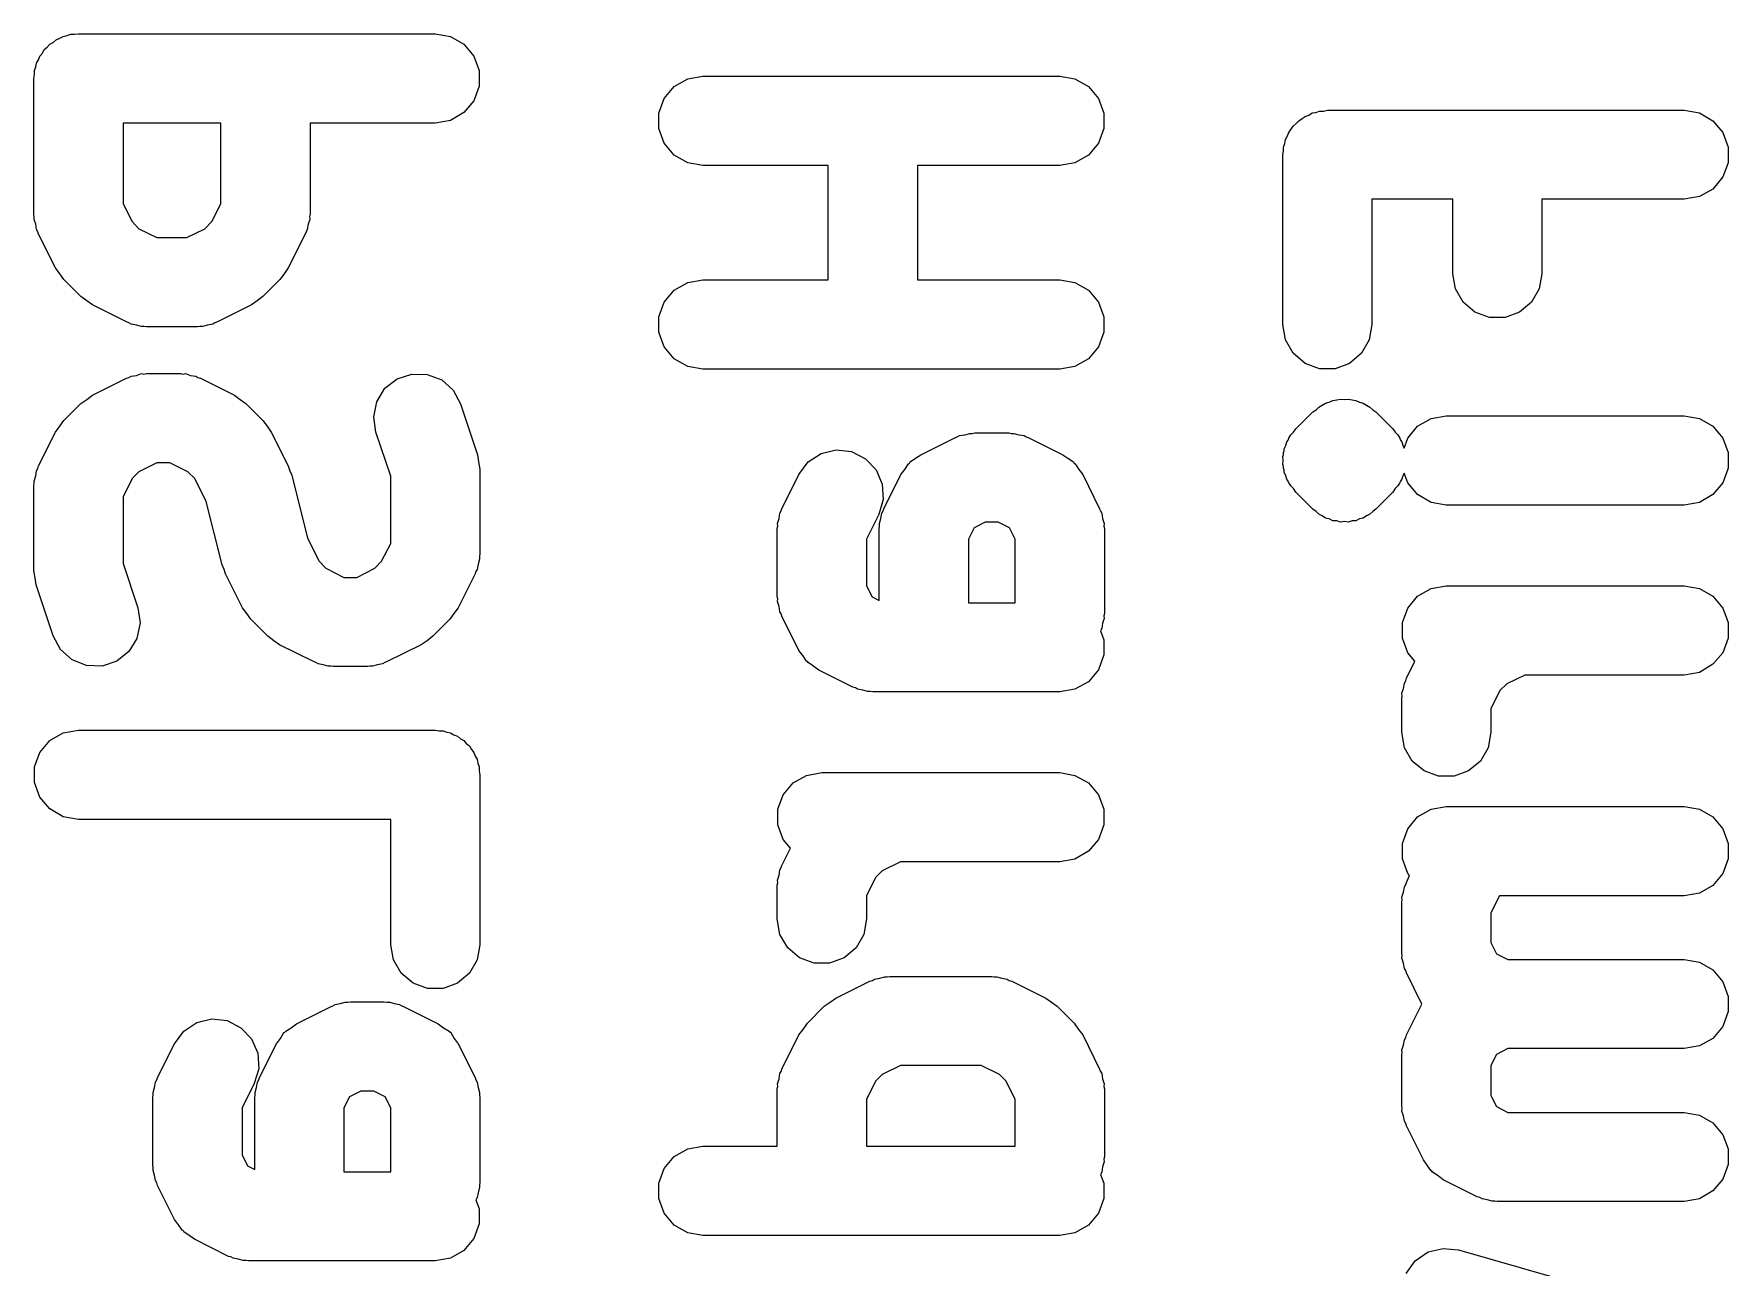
# Model space of a CAD drawing. Extents: x 91.3 to 189.8, y -113.5 to -60.4.
# Drawn here: x 92.832 to 96.63, y -105.902 to -103.136 of the extents above; entities that cross this region are included whole.
import ezdxf

# ---------------------------------------------------------------- set-up
doc = ezdxf.new("R2010")
doc.units = 0
doc.header["$MEASUREMENT"] = 0
doc.layers.add('BLACK', color=7, linetype='CONTINUOUS')

msp = doc.modelspace()

# ---------------------------------------------------------------- linework, layer by layer
at = {"layer": 'Black'}
for p, q in [((92.8553, -103.171), (92.862, -103.166)), ((92.862, -103.166), (92.8676, -103.159)), ((92.8676, -103.159), (92.8752, -103.155)), ((92.8752, -103.155), (92.8819, -103.149)), ((92.8819, -103.149), (92.8901, -103.146)), ((92.8901, -103.146), (92.8977, -103.142)), ((92.8977, -103.142), (92.9063, -103.14)), ((92.9063, -103.14), (92.9145, -103.137)), ((92.9145, -103.137), (92.9233, -103.137)), ((92.9233, -103.137), (92.9319, -103.136)), ((92.9319, -103.136), (93.7319, -103.136)), ((93.7319, -103.136), (93.7661, -103.142)), ((93.7661, -103.142), (93.7962, -103.159)), ((93.7962, -103.159), (93.8185, -103.186)), ((92.8364, -103.21), (92.8379, -103.202)), ((92.8379, -103.202), (92.8423, -103.194)), ((92.8423, -103.194), (92.8453, -103.186)), ((92.8453, -103.186), (92.8509, -103.179)), ((92.8509, -103.179), (92.8553, -103.171)), ((93.8185, -103.186), (93.8304, -103.218)), ((92.8319, -103.236), (92.8334, -103.227)), ((92.8319, -103.54), (92.8319, -103.236)), ((92.8334, -103.218), (92.8364, -103.21)), ((92.8334, -103.227), (92.8334, -103.218)), ((93.8304, -103.218), (93.8304, -103.253)), ((94.2676, -103.254), (94.2977, -103.237)), ((94.2977, -103.237), (94.3319, -103.231)), ((94.3319, -103.231), (95.1319, -103.231)), ((95.1319, -103.231), (95.1661, -103.237)), ((95.1661, -103.237), (95.1962, -103.254)), ((93.8304, -103.253), (93.8185, -103.286)), ((94.2334, -103.314), (94.2453, -103.281)), ((94.2453, -103.281), (94.2676, -103.254)), ((95.1962, -103.254), (95.2185, -103.281)), ((95.2185, -103.281), (95.2304, -103.314)), ((93.7962, -103.312), (93.7661, -103.33)), ((93.8185, -103.286), (93.7962, -103.312)), ((94.2334, -103.348), (94.2334, -103.314)), ((95.2304, -103.314), (95.2304, -103.348)), ((95.6819, -103.321), (95.6901, -103.318)), ((95.6901, -103.318), (95.6977, -103.313)), ((95.6977, -103.313), (95.7063, -103.312)), ((95.7063, -103.312), (95.7145, -103.309)), ((95.7145, -103.309), (95.7233, -103.309)), ((95.7233, -103.309), (95.7319, -103.307)), ((95.7319, -103.307), (96.5319, -103.307)), ((96.5319, -103.307), (96.5661, -103.313)), ((96.5661, -103.313), (96.5962, -103.331)), ((93.0319, -103.336), (93.0319, -103.517)), ((93.251, -103.336), (93.0319, -103.336)), ((93.251, -103.517), (93.251, -103.336)), ((93.7319, -103.336), (93.451, -103.336)), ((93.451, -103.336), (93.451, -103.54)), ((93.7661, -103.33), (93.7319, -103.336)), ((94.2453, -103.381), (94.2334, -103.348)), ((95.2304, -103.348), (95.2185, -103.381)), ((95.6423, -103.365), (95.6453, -103.357)), ((95.6453, -103.357), (95.6509, -103.35)), ((95.6509, -103.35), (95.6553, -103.343)), ((95.6553, -103.343), (95.662, -103.337)), ((95.662, -103.337), (95.6676, -103.331)), ((95.6676, -103.331), (95.6752, -103.326)), ((95.6752, -103.326), (95.6819, -103.321)), ((96.5962, -103.331), (96.6185, -103.357)), ((96.6185, -103.357), (96.6304, -103.39)), ((94.2676, -103.408), (94.2453, -103.381)), ((95.2185, -103.381), (95.1962, -103.408)), ((95.6334, -103.39), (95.6364, -103.382)), ((95.6334, -103.399), (95.6334, -103.39)), ((95.6364, -103.382), (95.6379, -103.373)), ((95.6379, -103.373), (95.6423, -103.365)), ((96.6304, -103.39), (96.6304, -103.425)), ((94.2977, -103.425), (94.2676, -103.408)), ((94.3319, -103.431), (94.2977, -103.425)), ((94.6129, -103.431), (94.3319, -103.431)), ((94.6129, -103.688), (94.6129, -103.431)), ((95.1319, -103.431), (94.8129, -103.431)), ((94.8129, -103.431), (94.8129, -103.688)), ((95.1661, -103.425), (95.1319, -103.431)), ((95.1962, -103.408), (95.1661, -103.425)), ((95.6319, -103.407), (95.6334, -103.399)), ((95.6319, -103.788), (95.6319, -103.407)), ((96.6304, -103.425), (96.6185, -103.457)), ((96.6185, -103.457), (96.5962, -103.484)), ((96.0129, -103.507), (95.8319, -103.507)), ((95.8319, -103.507), (95.8319, -103.788)), ((96.0129, -103.674), (96.0129, -103.507)), ((96.5319, -103.507), (96.2129, -103.507)), ((96.2129, -103.507), (96.2129, -103.674)), ((96.5661, -103.501), (96.5319, -103.507)), ((96.5962, -103.484), (96.5661, -103.501)), ((92.8329, -103.546), (92.8319, -103.54)), ((92.8326, -103.552), (92.8329, -103.546)), ((93.0319, -103.517), (93.0522, -103.557)), ((93.2307, -103.557), (93.251, -103.517)), ((93.451, -103.54), (93.45, -103.546)), ((93.45, -103.546), (93.4503, -103.552)), ((92.8359, -103.563), (92.8326, -103.552)), ((92.8379, -103.575), (92.8359, -103.563)), ((92.8408, -103.58), (92.8379, -103.575)), ((92.8425, -103.585), (92.8408, -103.58)), ((92.8806, -103.661), (92.8425, -103.585)), ((93.0522, -103.557), (93.0673, -103.573)), ((93.0673, -103.573), (93.1079, -103.593)), ((93.175, -103.593), (93.2155, -103.573)), ((93.2155, -103.573), (93.2307, -103.557)), ((93.4404, -103.585), (93.4023, -103.661)), ((93.442, -103.58), (93.4404, -103.585)), ((93.4449, -103.575), (93.442, -103.58)), ((93.447, -103.563), (93.4449, -103.575)), ((93.4503, -103.552), (93.447, -103.563)), ((93.1079, -103.593), (93.175, -103.593)), ((92.8901, -103.674), (92.8806, -103.661)), ((93.4023, -103.661), (93.3927, -103.674)), ((92.8993, -103.687), (92.8901, -103.674)), ((92.9374, -103.725), (92.8993, -103.687)), ((93.3836, -103.687), (93.3455, -103.725)), ((93.3927, -103.674), (93.3836, -103.687)), ((94.2676, -103.711), (94.2977, -103.694)), ((94.2977, -103.694), (94.3319, -103.688)), ((94.3319, -103.688), (94.6129, -103.688)), ((94.8129, -103.688), (95.1319, -103.688)), ((95.1319, -103.688), (95.1661, -103.694)), ((95.1661, -103.694), (95.1962, -103.711)), ((96.0189, -103.708), (96.0129, -103.674)), ((96.2129, -103.674), (96.2068, -103.708)), ((92.9505, -103.735), (92.9374, -103.725)), ((92.9634, -103.744), (92.9505, -103.735)), ((93.3323, -103.735), (93.3195, -103.744)), ((93.3455, -103.725), (93.3323, -103.735)), ((94.2453, -103.738), (94.2676, -103.711)), ((95.1962, -103.711), (95.2185, -103.738)), ((96.0363, -103.738), (96.0189, -103.708)), ((96.2068, -103.708), (96.1895, -103.738)), ((93.0396, -103.782), (92.9634, -103.744)), ((93.3195, -103.744), (93.2433, -103.782)), ((94.2334, -103.771), (94.2453, -103.738)), ((94.2334, -103.805), (94.2334, -103.771)), ((95.2185, -103.738), (95.2304, -103.771)), ((95.2304, -103.771), (95.2304, -103.805)), ((96.0629, -103.76), (96.0363, -103.738)), ((96.0955, -103.772), (96.0629, -103.76)), ((96.1302, -103.772), (96.0955, -103.772)), ((96.1629, -103.76), (96.1302, -103.772)), ((96.1895, -103.738), (96.1629, -103.76)), ((93.0451, -103.784), (93.0396, -103.782)), ((93.0501, -103.787), (93.0451, -103.784)), ((93.0616, -103.789), (93.0501, -103.787)), ((93.0729, -103.792), (93.0616, -103.789)), ((93.0786, -103.792), (93.0729, -103.792)), ((93.0843, -103.793), (93.0786, -103.792)), ((93.1986, -103.793), (93.0843, -103.793)), ((93.2043, -103.792), (93.1986, -103.793)), ((93.21, -103.792), (93.2043, -103.792)), ((93.2212, -103.789), (93.21, -103.792)), ((93.2328, -103.787), (93.2212, -103.789)), ((93.2378, -103.784), (93.2328, -103.787)), ((93.2433, -103.782), (93.2378, -103.784)), ((94.2453, -103.838), (94.2334, -103.805)), ((95.2304, -103.805), (95.2185, -103.838)), ((95.6379, -103.822), (95.6319, -103.788)), ((95.8319, -103.788), (95.8259, -103.822)), ((94.2676, -103.865), (94.2453, -103.838)), ((95.2185, -103.838), (95.1962, -103.865)), ((95.6553, -103.852), (95.6379, -103.822)), ((95.8259, -103.822), (95.8085, -103.852)), ((94.2977, -103.882), (94.2676, -103.865)), ((94.3319, -103.888), (94.2977, -103.882)), ((95.1319, -103.888), (94.3319, -103.888)), ((95.1661, -103.882), (95.1319, -103.888)), ((95.1962, -103.865), (95.1661, -103.882)), ((95.6819, -103.875), (95.6553, -103.852)), ((95.7145, -103.887), (95.6819, -103.875)), ((95.7493, -103.887), (95.7145, -103.887)), ((95.7819, -103.875), (95.7493, -103.887)), ((95.8085, -103.852), (95.7819, -103.875)), ((92.9634, -103.946), (93.0396, -103.908)), ((93.0396, -103.908), (93.0451, -103.907)), ((93.0451, -103.907), (93.0501, -103.904)), ((93.0501, -103.904), (93.0616, -103.902)), ((93.0616, -103.902), (93.0729, -103.898)), ((93.0729, -103.898), (93.0786, -103.899)), ((93.0786, -103.899), (93.0843, -103.898)), ((93.0843, -103.898), (93.1605, -103.898)), ((93.1605, -103.898), (93.1662, -103.899)), ((93.1662, -103.899), (93.1719, -103.898)), ((93.1719, -103.898), (93.1831, -103.902)), ((93.1831, -103.902), (93.1947, -103.904)), ((93.1947, -103.904), (93.1997, -103.907)), ((93.1997, -103.907), (93.2052, -103.908)), ((93.2052, -103.908), (93.2814, -103.946)), ((93.619, -103.931), (93.6462, -103.91)), ((93.6462, -103.91), (93.6791, -103.899)), ((93.6791, -103.899), (93.7139, -103.9)), ((93.7139, -103.9), (93.7462, -103.912)), ((93.7462, -103.912), (93.7721, -103.935)), ((92.9374, -103.965), (92.9505, -103.956)), ((92.9505, -103.956), (92.9634, -103.946)), ((93.2814, -103.946), (93.2942, -103.956)), ((93.2942, -103.956), (93.3074, -103.965)), ((93.5938, -103.995), (93.6008, -103.961)), ((93.6008, -103.961), (93.619, -103.931)), ((93.7721, -103.935), (93.7887, -103.966)), ((95.7206, -103.969), (95.7277, -103.964)), ((95.7277, -103.964), (95.7362, -103.962)), ((95.7362, -103.962), (95.7441, -103.958)), ((95.7441, -103.958), (95.7528, -103.957)), ((95.7528, -103.957), (95.7613, -103.955)), ((95.7613, -103.955), (95.77, -103.956)), ((95.77, -103.956), (95.7787, -103.955)), ((95.7787, -103.955), (95.7872, -103.957)), ((95.7872, -103.957), (95.7959, -103.958)), ((95.7959, -103.958), (95.8038, -103.962)), ((95.8038, -103.962), (95.8123, -103.964)), ((95.8123, -103.964), (95.8194, -103.969)), ((92.8993, -104.003), (92.9374, -103.965)), ((93.3074, -103.965), (93.3455, -104.003)), ((93.5989, -104.029), (93.5938, -103.995)), ((93.7887, -103.966), (93.8268, -104.08)), ((95.6612, -104.022), (95.6993, -103.984)), ((95.6993, -103.984), (95.7065, -103.979)), ((95.7065, -103.979), (95.7126, -103.973)), ((95.7126, -103.973), (95.7206, -103.969)), ((95.8194, -103.969), (95.8274, -103.973)), ((95.8274, -103.973), (95.8335, -103.979)), ((95.8335, -103.979), (95.8407, -103.984)), ((95.8407, -103.984), (95.8788, -104.022)), ((95.9343, -104.016), (95.9644, -103.999)), ((95.9644, -103.999), (95.9986, -103.993)), ((95.9986, -103.993), (96.5319, -103.993)), ((96.5319, -103.993), (96.5661, -103.999)), ((96.5661, -103.999), (96.5962, -104.016)), ((92.8425, -104.105), (92.8806, -104.029)), ((92.8806, -104.029), (92.8901, -104.016)), ((92.8901, -104.016), (92.8993, -104.003)), ((93.3455, -104.003), (93.3547, -104.016)), ((93.3547, -104.016), (93.3642, -104.029)), ((93.3642, -104.029), (93.4023, -104.105)), ((93.6319, -104.128), (93.5989, -104.029)), ((94.8967, -104.042), (94.9022, -104.04)), ((94.9022, -104.04), (94.9072, -104.037)), ((94.9072, -104.037), (94.9188, -104.035)), ((94.9188, -104.035), (94.93, -104.032)), ((94.93, -104.032), (94.9357, -104.032)), ((94.9357, -104.032), (94.9414, -104.031)), ((94.9414, -104.031), (95.0176, -104.031)), ((95.0176, -104.031), (95.0233, -104.032)), ((95.0233, -104.032), (95.0291, -104.032)), ((95.0291, -104.032), (95.0403, -104.035)), ((95.0403, -104.035), (95.0518, -104.037)), ((95.0518, -104.037), (95.0568, -104.04)), ((95.0568, -104.04), (95.0623, -104.042)), ((95.6453, -104.043), (95.6481, -104.039)), ((95.6481, -104.039), (95.65, -104.035)), ((95.65, -104.035), (95.6562, -104.029)), ((95.6562, -104.029), (95.6612, -104.022)), ((95.8788, -104.022), (95.8838, -104.029)), ((95.8838, -104.029), (95.89, -104.035)), ((95.89, -104.035), (95.8919, -104.039)), ((95.8919, -104.039), (95.8947, -104.043)), ((95.912, -104.043), (95.9343, -104.016)), ((96.5962, -104.016), (96.6185, -104.043)), ((94.5679, -104.096), (94.5969, -104.077)), ((94.5969, -104.077), (94.6307, -104.069)), ((94.6307, -104.069), (94.6652, -104.073)), ((94.6652, -104.073), (94.6962, -104.089)), ((94.8205, -104.08), (94.8967, -104.042)), ((95.0623, -104.042), (95.1385, -104.08)), ((95.6334, -104.075), (95.6349, -104.071)), ((95.6334, -104.08), (95.6334, -104.075)), ((95.6349, -104.071), (95.6353, -104.067)), ((95.6353, -104.067), (95.639, -104.059)), ((95.639, -104.059), (95.6413, -104.051)), ((95.6413, -104.051), (95.6438, -104.047)), ((95.6438, -104.047), (95.6453, -104.043)), ((95.8947, -104.043), (95.8962, -104.047)), ((95.8962, -104.047), (95.8987, -104.051)), ((95.8987, -104.051), (95.901, -104.059)), ((95.901, -104.059), (95.9038, -104.065)), ((95.9038, -104.065), (95.912, -104.043)), ((96.6185, -104.043), (96.6304, -104.075)), ((96.6304, -104.075), (96.6304, -104.11)), ((92.8359, -104.127), (92.8379, -104.116)), ((92.8379, -104.116), (92.8408, -104.111)), ((92.8408, -104.111), (92.8425, -104.105)), ((93.1079, -104.098), (93.0673, -104.118)), ((93.1369, -104.098), (93.1079, -104.098)), ((93.1774, -104.118), (93.1369, -104.098)), ((93.4023, -104.105), (93.4054, -104.116)), ((93.4054, -104.116), (93.4099, -104.126)), ((93.8268, -104.08), (93.8291, -104.096)), ((93.8291, -104.096), (93.8319, -104.112)), ((93.8319, -104.112), (93.8319, -104.302)), ((94.5472, -104.124), (94.5679, -104.096)), ((94.6962, -104.089), (94.7201, -104.114)), ((94.7201, -104.114), (94.7339, -104.146)), ((94.7758, -104.124), (94.7845, -104.113)), ((94.7845, -104.113), (94.7926, -104.1)), ((94.7926, -104.1), (94.7948, -104.099)), ((94.7948, -104.099), (94.7965, -104.096)), ((94.7965, -104.096), (94.8087, -104.088)), ((94.8087, -104.088), (94.8205, -104.08)), ((95.1385, -104.08), (95.1503, -104.088)), ((95.1503, -104.088), (95.1626, -104.096)), ((95.1626, -104.096), (95.1642, -104.099)), ((95.1642, -104.099), (95.1664, -104.1)), ((95.1664, -104.1), (95.1745, -104.113)), ((95.1745, -104.113), (95.1833, -104.124)), ((95.6323, -104.084), (95.6334, -104.08)), ((95.633, -104.093), (95.6323, -104.084)), ((95.6323, -104.102), (95.633, -104.093)), ((95.6334, -104.106), (95.6323, -104.102)), ((95.6334, -104.11), (95.6334, -104.106)), ((95.6349, -104.114), (95.6334, -104.11)), ((95.6353, -104.119), (95.6349, -104.114)), ((96.6304, -104.11), (96.6185, -104.143)), ((92.8319, -104.15), (92.8329, -104.144)), ((92.8319, -104.34), (92.8319, -104.15)), ((92.8326, -104.139), (92.8359, -104.127)), ((92.8329, -104.144), (92.8326, -104.139)), ((93.0522, -104.133), (93.0319, -104.174)), ((93.0673, -104.118), (93.0522, -104.133)), ((93.1926, -104.133), (93.1774, -104.118)), ((93.2185, -104.185), (93.1926, -104.133)), ((93.4099, -104.126), (93.4453, -104.267)), ((93.6319, -104.279), (93.6319, -104.128)), ((94.5091, -104.201), (94.5472, -104.124)), ((94.7339, -104.146), (94.736, -104.18)), ((94.7377, -104.201), (94.7758, -104.124)), ((95.1833, -104.124), (95.2213, -104.201)), ((95.639, -104.127), (95.6353, -104.119)), ((95.6413, -104.135), (95.639, -104.127)), ((95.6438, -104.139), (95.6413, -104.135)), ((95.6453, -104.143), (95.6438, -104.139)), ((95.6481, -104.146), (95.6453, -104.143)), ((95.65, -104.15), (95.6481, -104.146)), ((95.6562, -104.156), (95.65, -104.15)), ((95.89, -104.15), (95.8838, -104.156)), ((95.8919, -104.146), (95.89, -104.15)), ((95.8947, -104.143), (95.8919, -104.146)), ((95.8962, -104.139), (95.8947, -104.143)), ((95.8987, -104.135), (95.8962, -104.139)), ((95.901, -104.127), (95.8987, -104.135)), ((95.9038, -104.121), (95.901, -104.127)), ((95.912, -104.143), (95.9038, -104.121)), ((95.9343, -104.169), (95.912, -104.143)), ((96.6185, -104.143), (96.5962, -104.169)), ((93.0319, -104.174), (93.0319, -104.324)), ((93.2539, -104.327), (93.2185, -104.185)), ((94.736, -104.18), (94.7261, -104.214)), ((95.6612, -104.164), (95.6562, -104.156)), ((95.6993, -104.202), (95.6612, -104.164)), ((95.8788, -104.164), (95.8407, -104.202)), ((95.8838, -104.156), (95.8788, -104.164)), ((95.9644, -104.187), (95.9343, -104.169)), ((95.9986, -104.193), (95.9644, -104.187)), ((96.5661, -104.187), (96.5319, -104.193)), ((96.5962, -104.169), (96.5661, -104.187)), ((94.4992, -104.234), (94.5026, -104.223)), ((94.5026, -104.223), (94.5046, -104.211)), ((94.5046, -104.211), (94.5075, -104.206)), ((94.5075, -104.206), (94.5091, -104.201)), ((94.7261, -104.214), (94.6986, -104.269)), ((94.7278, -104.234), (94.7311, -104.223)), ((94.7311, -104.223), (94.7332, -104.211)), ((94.7332, -104.211), (94.7361, -104.206)), ((94.7361, -104.206), (94.7377, -104.201)), ((95.2213, -104.201), (95.223, -104.206)), ((95.223, -104.206), (95.2259, -104.211)), ((95.2259, -104.211), (95.2279, -104.223)), ((95.2279, -104.223), (95.2312, -104.234)), ((95.7065, -104.207), (95.6993, -104.202)), ((95.7126, -104.213), (95.7065, -104.207)), ((95.7206, -104.217), (95.7126, -104.213)), ((95.7277, -104.222), (95.7206, -104.217)), ((95.7362, -104.224), (95.7277, -104.222)), ((95.7441, -104.228), (95.7362, -104.224)), ((95.7528, -104.228), (95.7441, -104.228)), ((95.7613, -104.231), (95.7528, -104.228)), ((95.77, -104.23), (95.7613, -104.231)), ((95.7787, -104.231), (95.77, -104.23)), ((95.7872, -104.228), (95.7787, -104.231)), ((95.7959, -104.228), (95.7872, -104.228)), ((95.8038, -104.224), (95.7959, -104.228)), ((95.8123, -104.222), (95.8038, -104.224)), ((95.8194, -104.217), (95.8123, -104.222)), ((95.8274, -104.213), (95.8194, -104.217)), ((95.8335, -104.207), (95.8274, -104.213)), ((95.8407, -104.202), (95.8335, -104.207)), ((96.5319, -104.193), (95.9986, -104.193)), ((93.4453, -104.267), (93.4712, -104.319)), ((94.4986, -104.245), (94.4996, -104.24)), ((94.4986, -104.398), (94.4986, -104.245)), ((94.4996, -104.24), (94.4992, -104.234)), ((94.7271, -104.245), (94.7281, -104.24)), ((94.7271, -104.407), (94.7271, -104.245)), ((94.7281, -104.24), (94.7278, -104.234)), ((94.9398, -104.244), (94.9271, -104.269)), ((94.965, -104.231), (94.9398, -104.244)), ((94.994, -104.231), (94.965, -104.231)), ((95.0193, -104.244), (94.994, -104.231)), ((95.0319, -104.269), (95.0193, -104.244)), ((95.2312, -104.234), (95.2309, -104.24)), ((95.2309, -104.24), (95.2319, -104.245)), ((95.2319, -104.245), (95.2319, -104.436)), ((93.6116, -104.319), (93.6319, -104.279)), ((93.8319, -104.302), (93.8309, -104.308)), ((94.6986, -104.269), (94.6986, -104.374)), ((94.9271, -104.269), (94.9271, -104.412)), ((95.0319, -104.412), (95.0319, -104.269)), ((92.8347, -104.356), (92.8319, -104.34)), ((93.0319, -104.324), (93.0649, -104.423)), ((93.2584, -104.337), (93.2539, -104.327)), ((93.2615, -104.347), (93.2584, -104.337)), ((93.4712, -104.319), (93.4864, -104.334)), ((93.4864, -104.334), (93.5269, -104.355)), ((93.5559, -104.355), (93.5965, -104.334)), ((93.5965, -104.334), (93.6116, -104.319)), ((93.823, -104.342), (93.8213, -104.347)), ((93.8259, -104.337), (93.823, -104.342)), ((93.8279, -104.325), (93.8259, -104.337)), ((93.8312, -104.314), (93.8279, -104.325)), ((93.8309, -104.308), (93.8312, -104.314)), ((92.837, -104.372), (92.8347, -104.356)), ((92.8751, -104.486), (92.837, -104.372)), ((93.2996, -104.423), (93.2615, -104.347)), ((93.5269, -104.355), (93.5559, -104.355)), ((93.8213, -104.347), (93.7833, -104.423)), ((94.6986, -104.374), (94.7112, -104.399)), ((95.9343, -104.397), (95.9644, -104.38)), ((95.9644, -104.38), (95.9986, -104.374)), ((95.9986, -104.374), (96.5319, -104.374)), ((96.5319, -104.374), (96.5661, -104.38)), ((96.5661, -104.38), (96.5962, -104.397)), ((94.4996, -104.403), (94.4986, -104.398)), ((94.4992, -104.409), (94.4996, -104.403)), ((94.5026, -104.42), (94.4992, -104.409)), ((94.5046, -104.432), (94.5026, -104.42)), ((94.7112, -104.399), (94.7271, -104.407)), ((94.9271, -104.412), (95.0319, -104.412)), ((95.912, -104.424), (95.9343, -104.397)), ((96.5962, -104.397), (96.6185, -104.424)), ((93.07, -104.457), (93.063, -104.492)), ((93.0649, -104.423), (93.07, -104.457)), ((93.3091, -104.436), (93.2996, -104.423)), ((93.3183, -104.449), (93.3091, -104.436)), ((93.3564, -104.487), (93.3183, -104.449)), ((93.7645, -104.449), (93.7264, -104.487)), ((93.7737, -104.436), (93.7645, -104.449)), ((93.7833, -104.423), (93.7737, -104.436)), ((94.5075, -104.437), (94.5046, -104.432)), ((94.5091, -104.442), (94.5075, -104.437)), ((94.5472, -104.519), (94.5091, -104.442)), ((95.2279, -104.458), (95.2259, -104.47)), ((95.2312, -104.447), (95.2279, -104.458)), ((95.2319, -104.436), (95.2309, -104.441)), ((95.2309, -104.441), (95.2312, -104.447)), ((95.9001, -104.456), (95.912, -104.424)), ((95.9001, -104.491), (95.9001, -104.456)), ((96.6185, -104.424), (96.6304, -104.456)), ((96.6304, -104.456), (96.6304, -104.491)), ((92.8917, -104.517), (92.8751, -104.486)), ((93.063, -104.492), (93.0448, -104.521)), ((93.3696, -104.497), (93.3564, -104.487)), ((93.7264, -104.487), (93.7133, -104.497)), ((95.2259, -104.47), (95.2231, -104.475)), ((95.2231, -104.475), (95.2304, -104.495)), ((95.2304, -104.495), (95.2304, -104.529)), ((95.912, -104.524), (95.9001, -104.491)), ((96.6304, -104.491), (96.6185, -104.524)), ((92.9177, -104.54), (92.8917, -104.517)), ((93.0448, -104.521), (93.0176, -104.543)), ((93.3824, -104.506), (93.3696, -104.497)), ((93.4586, -104.544), (93.3824, -104.506)), ((93.7004, -104.506), (93.6242, -104.544)), ((93.7133, -104.497), (93.7004, -104.506)), ((94.556, -104.53), (94.5472, -104.519)), ((94.5641, -104.543), (94.556, -104.53)), ((95.2304, -104.529), (95.2185, -104.562)), ((95.9283, -104.543), (95.912, -104.524)), ((96.6185, -104.524), (96.5962, -104.55)), ((92.95, -104.553), (92.9177, -104.54)), ((92.9847, -104.554), (92.95, -104.553)), ((93.0176, -104.543), (92.9847, -104.554)), ((93.4641, -104.546), (93.4586, -104.544)), ((93.4691, -104.549), (93.4641, -104.546)), ((93.4807, -104.551), (93.4691, -104.549)), ((93.4919, -104.554), (93.4807, -104.551)), ((93.4977, -104.554), (93.4919, -104.554)), ((93.5033, -104.555), (93.4977, -104.554)), ((93.5795, -104.555), (93.5033, -104.555)), ((93.5852, -104.554), (93.5795, -104.555)), ((93.591, -104.554), (93.5852, -104.554)), ((93.6022, -104.551), (93.591, -104.554)), ((93.6137, -104.549), (93.6022, -104.551)), ((93.6187, -104.546), (93.6137, -104.549)), ((93.6242, -104.544), (93.6187, -104.546)), ((94.5663, -104.544), (94.5641, -104.543)), ((94.5679, -104.546), (94.5663, -104.544)), ((94.5802, -104.555), (94.5679, -104.546)), ((94.5919, -104.563), (94.5802, -104.555)), ((94.6681, -104.601), (94.5919, -104.563)), ((95.2185, -104.562), (95.1962, -104.589)), ((95.9091, -104.581), (95.9283, -104.543)), ((96.5661, -104.568), (96.5319, -104.574)), ((96.5962, -104.55), (96.5661, -104.568)), ((94.6737, -104.603), (94.6681, -104.601)), ((94.6787, -104.606), (94.6737, -104.603)), ((94.6902, -104.608), (94.6787, -104.606)), ((94.7014, -104.611), (94.6902, -104.608)), ((95.1661, -104.606), (95.1319, -104.612)), ((95.1962, -104.589), (95.1661, -104.606)), ((95.8992, -104.615), (95.9026, -104.604)), ((95.9026, -104.604), (95.9046, -104.592)), ((95.9046, -104.592), (95.9075, -104.587)), ((95.9075, -104.587), (95.9091, -104.581)), ((96.1189, -104.609), (96.0986, -104.65)), ((96.134, -104.594), (96.1189, -104.609)), ((96.1746, -104.574), (96.134, -104.594)), ((96.5319, -104.574), (96.1746, -104.574)), ((94.7072, -104.611), (94.7014, -104.611)), ((94.7129, -104.612), (94.7072, -104.611)), ((95.1319, -104.612), (94.7129, -104.612)), ((95.8986, -104.626), (95.8996, -104.621)), ((95.8986, -104.702), (95.8986, -104.626)), ((95.8996, -104.621), (95.8992, -104.615)), ((96.0986, -104.65), (96.0986, -104.702)), ((92.8453, -104.748), (92.8676, -104.721)), ((92.8676, -104.721), (92.8977, -104.704)), ((92.8977, -104.704), (92.9319, -104.698)), ((92.9319, -104.698), (93.7319, -104.698)), ((93.7319, -104.698), (93.7405, -104.699)), ((93.7405, -104.699), (93.7493, -104.699)), ((93.7493, -104.699), (93.7575, -104.702)), ((93.7575, -104.702), (93.7661, -104.704)), ((93.7661, -104.704), (93.7737, -104.708)), ((93.7737, -104.708), (93.7819, -104.711)), ((93.7819, -104.711), (93.7886, -104.717)), ((93.7886, -104.717), (93.7962, -104.721)), ((93.7962, -104.721), (93.8018, -104.728)), ((95.9046, -104.737), (95.8986, -104.702)), ((96.0986, -104.702), (96.0925, -104.737)), ((92.8334, -104.78), (92.8453, -104.748)), ((93.8018, -104.728), (93.8085, -104.733)), ((93.8085, -104.733), (93.8129, -104.741)), ((93.8129, -104.741), (93.8185, -104.748)), ((93.8185, -104.748), (93.8215, -104.756)), ((93.8215, -104.756), (93.8259, -104.763)), ((95.922, -104.767), (95.9046, -104.737)), ((96.0925, -104.737), (96.0752, -104.767)), ((92.8334, -104.815), (92.8334, -104.78)), ((93.8259, -104.763), (93.8274, -104.772)), ((93.8274, -104.772), (93.8304, -104.78)), ((93.8304, -104.78), (93.8304, -104.789)), ((93.8304, -104.789), (93.8319, -104.798)), ((93.8319, -104.798), (93.8319, -105.179)), ((94.5343, -104.816), (94.5644, -104.799)), ((94.5644, -104.799), (94.5986, -104.793)), ((94.5986, -104.793), (95.1319, -104.793)), ((95.1319, -104.793), (95.1661, -104.799)), ((95.1661, -104.799), (95.1962, -104.816)), ((95.9486, -104.789), (95.922, -104.767)), ((95.9812, -104.801), (95.9486, -104.789)), ((96.0486, -104.789), (96.0159, -104.801)), ((96.0752, -104.767), (96.0486, -104.789)), ((92.8453, -104.848), (92.8334, -104.815)), ((94.512, -104.843), (94.5343, -104.816)), ((95.1962, -104.816), (95.2185, -104.843)), ((96.0159, -104.801), (95.9812, -104.801)), ((92.8676, -104.874), (92.8453, -104.848)), ((92.8977, -104.892), (92.8676, -104.874)), ((94.5001, -104.875), (94.512, -104.843)), ((94.5001, -104.91), (94.5001, -104.875)), ((95.2185, -104.843), (95.2304, -104.875)), ((95.2304, -104.875), (95.2304, -104.91)), ((95.9343, -104.892), (95.9644, -104.875)), ((95.9644, -104.875), (95.9986, -104.869)), ((95.9986, -104.869), (96.5319, -104.869)), ((96.5319, -104.869), (96.5661, -104.875)), ((96.5661, -104.875), (96.5962, -104.892)), ((92.9319, -104.898), (92.8977, -104.892)), ((93.6319, -104.898), (92.9319, -104.898)), ((93.6319, -105.179), (93.6319, -104.898)), ((94.512, -104.943), (94.5001, -104.91)), ((95.2304, -104.91), (95.2185, -104.943)), ((95.912, -104.919), (95.9343, -104.892)), ((96.5962, -104.892), (96.6185, -104.919)), ((94.5283, -104.962), (94.512, -104.943)), ((95.2185, -104.943), (95.1962, -104.969)), ((95.9001, -104.952), (95.912, -104.919)), ((95.9001, -104.986), (95.9001, -104.952)), ((96.6185, -104.919), (96.6304, -104.952)), ((96.6304, -104.952), (96.6304, -104.986)), ((94.5091, -105.001), (94.5283, -104.962)), ((95.1661, -104.987), (95.1319, -104.993)), ((95.1962, -104.969), (95.1661, -104.987)), ((95.912, -105.019), (95.9001, -104.986)), ((96.6304, -104.986), (96.6185, -105.019)), ((94.4992, -105.034), (94.5026, -105.023)), ((94.5026, -105.023), (94.5046, -105.011)), ((94.5046, -105.011), (94.5075, -105.006)), ((94.5075, -105.006), (94.5091, -105.001)), ((94.7189, -105.028), (94.6986, -105.069)), ((94.734, -105.013), (94.7189, -105.028)), ((94.7746, -104.993), (94.734, -105.013)), ((95.1319, -104.993), (94.7746, -104.993)), ((95.9091, -105.039), (95.9163, -105.024)), ((95.9163, -105.024), (95.912, -105.019)), ((96.6185, -105.019), (96.5962, -105.046)), ((94.4986, -105.045), (94.4996, -105.04)), ((94.4986, -105.121), (94.4986, -105.045)), ((94.4996, -105.04), (94.4992, -105.034)), ((95.8992, -105.072), (95.9026, -105.061)), ((95.9026, -105.061), (95.9046, -105.049)), ((95.9046, -105.049), (95.9075, -105.044)), ((95.9075, -105.044), (95.9091, -105.039)), ((96.5661, -105.063), (96.5319, -105.069)), ((96.5962, -105.046), (96.5661, -105.063)), ((94.6986, -105.069), (94.6986, -105.121)), ((95.8986, -105.083), (95.8996, -105.078)), ((95.8986, -105.198), (95.8986, -105.083)), ((95.8996, -105.078), (95.8992, -105.072)), ((96.1175, -105.069), (96.0986, -105.107)), ((96.5319, -105.069), (96.1175, -105.069)), ((94.5046, -105.156), (94.4986, -105.121)), ((94.6986, -105.121), (94.6925, -105.156)), ((96.0986, -105.107), (96.0986, -105.174)), ((93.6379, -105.213), (93.6319, -105.179)), ((93.8319, -105.179), (93.8259, -105.213)), ((94.522, -105.186), (94.5046, -105.156)), ((94.6925, -105.156), (94.6752, -105.186)), ((96.0986, -105.174), (96.1112, -105.199)), ((93.6553, -105.243), (93.6379, -105.213)), ((93.8259, -105.213), (93.8085, -105.243)), ((94.5486, -105.208), (94.522, -105.186)), ((94.5812, -105.22), (94.5486, -105.208)), ((94.6486, -105.208), (94.6159, -105.22)), ((94.6752, -105.186), (94.6486, -105.208)), ((95.8996, -105.203), (95.8986, -105.198)), ((95.8992, -105.209), (95.8996, -105.203)), ((95.9026, -105.22), (95.8992, -105.209)), ((96.1112, -105.199), (96.1365, -105.212)), ((96.1365, -105.212), (96.5319, -105.212)), ((96.5319, -105.212), (96.5661, -105.218)), ((96.5661, -105.218), (96.5962, -105.235)), ((93.6819, -105.265), (93.6553, -105.243)), ((93.8085, -105.243), (93.7819, -105.265)), ((94.6159, -105.22), (94.5812, -105.22)), ((94.7118, -105.259), (94.7167, -105.256)), ((94.7167, -105.256), (94.7283, -105.254)), ((94.7283, -105.254), (94.7395, -105.251)), ((94.7395, -105.251), (94.7453, -105.251)), ((94.7453, -105.251), (94.751, -105.25)), ((94.751, -105.25), (94.9795, -105.25)), ((94.9795, -105.25), (94.9852, -105.251)), ((94.9852, -105.251), (94.991, -105.251)), ((94.991, -105.251), (95.0022, -105.254)), ((95.0022, -105.254), (95.0137, -105.256)), ((95.0137, -105.256), (95.0187, -105.259)), ((95.9046, -105.232), (95.9026, -105.22)), ((95.9075, -105.237), (95.9046, -105.232)), ((95.9091, -105.242), (95.9075, -105.237)), ((95.9439, -105.312), (95.9091, -105.242)), ((96.5962, -105.235), (96.6185, -105.262)), ((93.7145, -105.277), (93.6819, -105.265)), ((93.7493, -105.277), (93.7145, -105.277)), ((93.7819, -105.265), (93.7493, -105.277)), ((94.63, -105.299), (94.7062, -105.261)), ((94.7062, -105.261), (94.7118, -105.259)), ((95.0187, -105.259), (95.0242, -105.261)), ((95.0242, -105.261), (95.1004, -105.299)), ((96.6185, -105.262), (96.6304, -105.295)), ((93.4205, -105.356), (93.4967, -105.318)), ((93.4967, -105.318), (93.5022, -105.316)), ((93.5022, -105.316), (93.5072, -105.313)), ((93.5072, -105.313), (93.5188, -105.311)), ((93.5188, -105.311), (93.53, -105.308)), ((93.53, -105.308), (93.5357, -105.308)), ((93.5357, -105.308), (93.5414, -105.307)), ((93.5414, -105.307), (93.6176, -105.307)), ((93.6176, -105.307), (93.6233, -105.308)), ((93.6233, -105.308), (93.6291, -105.308)), ((93.6291, -105.308), (93.6403, -105.311)), ((93.6403, -105.311), (93.6518, -105.313)), ((93.6518, -105.313), (93.6568, -105.316)), ((93.6568, -105.316), (93.6623, -105.318)), ((93.6623, -105.318), (93.7385, -105.356)), ((94.566, -105.355), (94.6041, -105.317)), ((94.6041, -105.317), (94.6172, -105.308)), ((94.6172, -105.308), (94.63, -105.299)), ((95.1004, -105.299), (95.1133, -105.308)), ((95.1133, -105.308), (95.1264, -105.317)), ((95.1264, -105.317), (95.1645, -105.355)), ((95.9091, -105.381), (95.9439, -105.312)), ((96.6304, -105.329), (96.6185, -105.362)), ((96.6304, -105.295), (96.6304, -105.329)), ((93.1679, -105.373), (93.1969, -105.353)), ((93.1969, -105.353), (93.2307, -105.345)), ((93.2307, -105.345), (93.2652, -105.349)), ((93.2652, -105.349), (93.2962, -105.365)), ((93.2962, -105.365), (93.3201, -105.39)), ((93.3965, -105.373), (93.4087, -105.365)), ((93.4087, -105.365), (93.4205, -105.356)), ((93.7385, -105.356), (93.7503, -105.365)), ((93.7503, -105.365), (93.7626, -105.373)), ((94.5472, -105.381), (94.5568, -105.369)), ((94.5568, -105.369), (94.566, -105.355)), ((95.1645, -105.355), (95.1737, -105.369)), ((95.1737, -105.369), (95.1833, -105.381)), ((96.6185, -105.362), (96.5962, -105.389)), ((93.1091, -105.477), (93.1472, -105.401)), ((93.1472, -105.401), (93.1679, -105.373)), ((93.3201, -105.39), (93.3339, -105.422)), ((93.3377, -105.477), (93.3758, -105.401)), ((93.3758, -105.401), (93.3845, -105.389)), ((93.3845, -105.389), (93.3926, -105.376)), ((93.3926, -105.376), (93.3948, -105.375)), ((93.3948, -105.375), (93.3965, -105.373)), ((93.7626, -105.373), (93.7642, -105.375)), ((93.7642, -105.375), (93.7664, -105.376)), ((93.7664, -105.376), (93.7745, -105.389)), ((93.7745, -105.389), (93.7833, -105.401)), ((93.7833, -105.401), (93.8213, -105.477)), ((94.5091, -105.458), (94.5472, -105.381)), ((95.1833, -105.381), (95.2213, -105.458)), ((95.8992, -105.415), (95.9026, -105.404)), ((95.9026, -105.404), (95.9046, -105.392)), ((95.9046, -105.392), (95.9075, -105.387)), ((95.9075, -105.387), (95.9091, -105.381)), ((96.5661, -105.406), (96.5319, -105.412)), ((96.5962, -105.389), (96.5661, -105.406)), ((93.3339, -105.422), (93.336, -105.457)), ((95.8986, -105.426), (95.8996, -105.421)), ((95.8986, -105.54), (95.8986, -105.426)), ((95.8996, -105.421), (95.8992, -105.415)), ((96.1112, -105.425), (96.0986, -105.45)), ((96.1365, -105.412), (96.1112, -105.425)), ((96.5319, -105.412), (96.1365, -105.412)), ((93.1046, -105.487), (93.1075, -105.482)), ((93.1075, -105.482), (93.1091, -105.477)), ((93.336, -105.457), (93.3261, -105.49)), ((93.3332, -105.487), (93.3361, -105.482)), ((93.3361, -105.482), (93.3377, -105.477)), ((93.8213, -105.477), (93.823, -105.482)), ((93.823, -105.482), (93.8259, -105.487)), ((94.4992, -105.491), (94.5026, -105.48)), ((94.5026, -105.48), (94.5046, -105.468)), ((94.5046, -105.468), (94.5075, -105.463)), ((94.5075, -105.463), (94.5091, -105.458)), ((94.734, -105.47), (94.7189, -105.485)), ((94.7746, -105.45), (94.734, -105.47)), ((94.9559, -105.45), (94.7746, -105.45)), ((94.9965, -105.47), (94.9559, -105.45)), ((95.0116, -105.485), (94.9965, -105.47)), ((95.2213, -105.458), (95.223, -105.463)), ((95.223, -105.463), (95.2259, -105.468)), ((95.2259, -105.468), (95.2279, -105.48)), ((95.2279, -105.48), (95.2312, -105.491)), ((96.0986, -105.45), (96.0986, -105.517)), ((93.0986, -105.521), (93.0996, -105.516)), ((93.0986, -105.674), (93.0986, -105.521)), ((93.0992, -105.51), (93.1026, -105.499)), ((93.0996, -105.516), (93.0992, -105.51)), ((93.1026, -105.499), (93.1046, -105.487)), ((93.3261, -105.49), (93.2986, -105.545)), ((93.3271, -105.521), (93.3281, -105.516)), ((93.3271, -105.683), (93.3271, -105.521)), ((93.3278, -105.51), (93.3311, -105.499)), ((93.3281, -105.516), (93.3278, -105.51)), ((93.3311, -105.499), (93.3332, -105.487)), ((93.5398, -105.52), (93.5271, -105.545)), ((93.565, -105.507), (93.5398, -105.52)), ((93.594, -105.507), (93.565, -105.507)), ((93.6193, -105.52), (93.594, -105.507)), ((93.6319, -105.545), (93.6193, -105.52)), ((93.8259, -105.487), (93.8279, -105.499)), ((93.8279, -105.499), (93.8312, -105.51)), ((93.8312, -105.51), (93.8309, -105.516)), ((93.8309, -105.516), (93.8319, -105.521)), ((93.8319, -105.521), (93.8319, -105.712)), ((94.4986, -105.502), (94.4996, -105.497)), ((94.4986, -105.631), (94.4986, -105.502)), ((94.4996, -105.497), (94.4992, -105.491)), ((94.7189, -105.485), (94.6986, -105.526)), ((95.0319, -105.526), (95.0116, -105.485)), ((95.2312, -105.491), (95.2309, -105.497)), ((95.2309, -105.497), (95.2319, -105.502)), ((95.2319, -105.502), (95.2319, -105.655)), ((96.0986, -105.517), (96.1112, -105.542)), ((93.2986, -105.545), (93.2986, -105.65)), ((93.5271, -105.545), (93.5271, -105.688)), ((93.6319, -105.688), (93.6319, -105.545)), ((94.6986, -105.526), (94.6986, -105.631)), ((95.0319, -105.631), (95.0319, -105.526)), ((95.8996, -105.546), (95.8986, -105.54)), ((95.8992, -105.552), (95.8996, -105.546)), ((95.9026, -105.563), (95.8992, -105.552)), ((96.1112, -105.542), (96.1365, -105.555)), ((96.1365, -105.555), (96.5319, -105.555)), ((96.5319, -105.555), (96.5661, -105.561)), ((95.9046, -105.575), (95.9026, -105.563)), ((95.9075, -105.58), (95.9046, -105.575)), ((95.9091, -105.585), (95.9075, -105.58)), ((95.9472, -105.661), (95.9091, -105.585)), ((96.5661, -105.561), (96.5962, -105.578)), ((96.5962, -105.578), (96.6185, -105.605)), ((94.2977, -105.637), (94.3319, -105.631)), ((94.3319, -105.631), (94.4986, -105.631)), ((94.6986, -105.631), (95.0319, -105.631)), ((96.6185, -105.605), (96.6304, -105.637)), ((93.0996, -105.679), (93.0986, -105.674)), ((93.2986, -105.65), (93.3112, -105.675)), ((94.2453, -105.681), (94.2676, -105.654)), ((94.2676, -105.654), (94.2977, -105.637)), ((95.2312, -105.666), (95.2279, -105.677)), ((95.2319, -105.655), (95.2309, -105.66)), ((95.2309, -105.66), (95.2312, -105.666)), ((95.956, -105.673), (95.9472, -105.661)), ((95.9641, -105.685), (95.956, -105.673)), ((96.6304, -105.672), (96.6185, -105.705)), ((96.6304, -105.637), (96.6304, -105.672)), ((93.0992, -105.685), (93.0996, -105.679)), ((93.1026, -105.696), (93.0992, -105.685)), ((93.1046, -105.708), (93.1026, -105.696)), ((93.1075, -105.713), (93.1046, -105.708)), ((93.3112, -105.675), (93.3271, -105.683)), ((93.5271, -105.688), (93.6319, -105.688)), ((93.8319, -105.712), (93.8309, -105.718)), ((94.2334, -105.714), (94.2453, -105.681)), ((95.2259, -105.689), (95.2231, -105.694)), ((95.2231, -105.694), (95.2304, -105.714)), ((95.2279, -105.677), (95.2259, -105.689)), ((95.9663, -105.687), (95.9641, -105.685)), ((95.9679, -105.689), (95.9663, -105.687)), ((95.9802, -105.697), (95.9679, -105.689)), ((95.9919, -105.706), (95.9802, -105.697)), ((96.0681, -105.744), (95.9919, -105.706)), ((96.6185, -105.705), (96.5962, -105.731)), ((93.1091, -105.719), (93.1075, -105.713)), ((93.1472, -105.795), (93.1091, -105.719)), ((93.8259, -105.746), (93.8231, -105.751)), ((93.8279, -105.735), (93.8259, -105.746)), ((93.8312, -105.723), (93.8279, -105.735)), ((93.8309, -105.718), (93.8312, -105.723)), ((94.2334, -105.748), (94.2334, -105.714)), ((94.2453, -105.781), (94.2334, -105.748)), ((95.2304, -105.748), (95.2185, -105.781)), ((95.2304, -105.714), (95.2304, -105.748)), ((96.0737, -105.746), (96.0681, -105.744)), ((96.0787, -105.749), (96.0737, -105.746)), ((96.0902, -105.751), (96.0787, -105.749)), ((96.5661, -105.749), (96.5319, -105.755)), ((96.5962, -105.731), (96.5661, -105.749)), ((93.8231, -105.751), (93.8304, -105.771)), ((93.8304, -105.771), (93.8304, -105.805)), ((94.2676, -105.808), (94.2453, -105.781)), ((95.2185, -105.781), (95.1962, -105.808)), ((96.1014, -105.754), (96.0902, -105.751)), ((96.1072, -105.754), (96.1014, -105.754)), ((96.1129, -105.755), (96.1072, -105.754)), ((96.5319, -105.755), (96.1129, -105.755)), ((93.156, -105.807), (93.1472, -105.795)), ((93.1641, -105.819), (93.156, -105.807)), ((93.1663, -105.82), (93.1641, -105.819)), ((93.1679, -105.823), (93.1663, -105.82)), ((93.1802, -105.831), (93.1679, -105.823)), ((93.8304, -105.805), (93.8185, -105.838)), ((94.2977, -105.825), (94.2676, -105.808)), ((94.3319, -105.831), (94.2977, -105.825)), ((95.1661, -105.825), (95.1319, -105.831)), ((95.1962, -105.808), (95.1661, -105.825)), ((93.1919, -105.839), (93.1802, -105.831)), ((93.2681, -105.878), (93.1919, -105.839)), ((93.8185, -105.838), (93.7962, -105.865)), ((95.1319, -105.831), (94.3319, -105.831)), ((95.9578, -105.868), (95.9915, -105.86)), ((95.9915, -105.86), (96.026, -105.863)), ((96.026, -105.863), (96.5594, -106.016)), ((93.2737, -105.879), (93.2681, -105.878)), ((93.2787, -105.882), (93.2737, -105.879)), ((93.2902, -105.884), (93.2787, -105.882)), ((93.3014, -105.887), (93.2902, -105.884)), ((93.3072, -105.887), (93.3014, -105.887)), ((93.3129, -105.888), (93.3072, -105.887)), ((93.7319, -105.888), (93.3129, -105.888)), ((93.7661, -105.882), (93.7319, -105.888)), ((93.7962, -105.865), (93.7661, -105.882)), ((95.9086, -105.916), (95.929, -105.888)), ((95.929, -105.888), (95.9578, -105.868))]:
    msp.add_line(p, q, dxfattribs=at)

doc.saveas('drawing.dxf')
